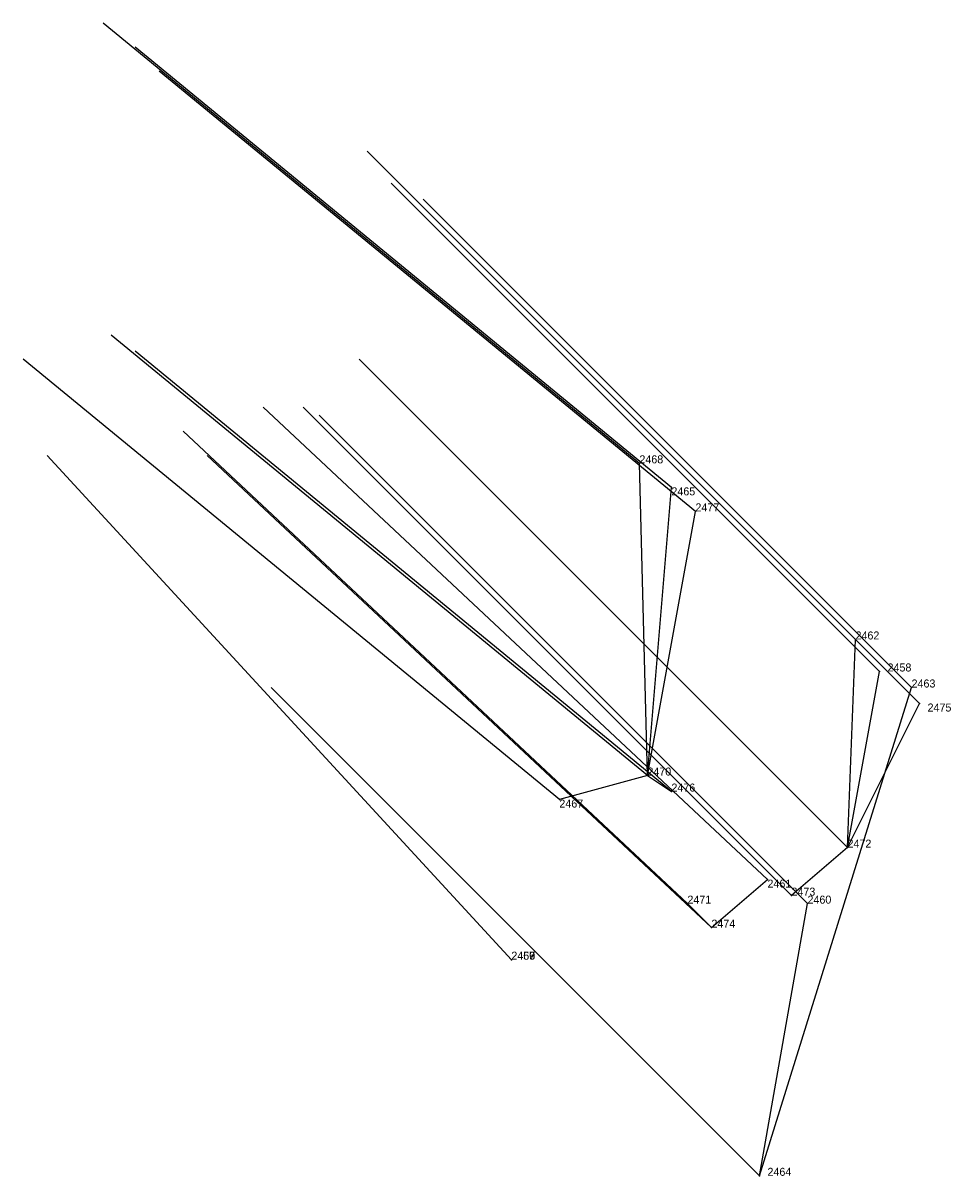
# Model space of a CAD drawing. Extents: x -747426.44 to -747424.45, y -964659.9 to -964657.28.
# Drawn here: x -747426.351 to -747426.2351, y -964659.896 to -964659.752 of the extents above; entities that cross this region are included whole.
import ezdxf

# ---------------------------------------------------------------- set-up
doc = ezdxf.new("R2010")
doc.units = 0
for name, color, linetype in [('Facilities', 3, 'CONTINUOUS'), ('Facilities_lines', 3, 'CONTINUOUS'), ('Normals', 1, 'CONTINUOUS'), ('Source_points', 5, 'CONTINUOUS'), ('Text', 3, 'CONTINUOUS')]:
    doc.layers.add(name, color=color, linetype=linetype)

msp = doc.modelspace()

# ---------------------------------------------------------------- linework, layer by layer
at = {"layer": 'Facilities', "color": 3}
for p in [(-747426.273, -964659.846, 137.921), (-747426.248, -964659.855, 138.042), (-747426.265, -964659.865, 137.933), (-747426.29, -964659.869, 137.734), (-747426.259, -964659.896, 137.887)]:
    msp.add_point(p, dxfattribs=at)
at = {"layer": 'Facilities_lines', "color": 3}
for p, q in [((-747426.273, -964659.846, 137.921), (-747426.274, -964659.807, 137.889)), ((-747426.273, -964659.846, 137.921), (-747426.27, -964659.81, 137.929)), ((-747426.273, -964659.846, 137.921), (-747426.267, -964659.813, 137.978)), ((-747426.248, -964659.855, 138.042), (-747426.247, -964659.829, 138.011)), ((-747426.248, -964659.855, 138.042), (-747426.244, -964659.833, 138.051)), ((-747426.259, -964659.896, 137.887), (-747426.24, -964659.835, 137.854)), ((-747426.248, -964659.855, 138.042), (-747426.239, -964659.837, 138.081)), ((-747426.273, -964659.846, 137.921), (-747426.284, -964659.849, 137.891)), ((-747426.273, -964659.846, 137.921), (-747426.27, -964659.848, 137.971)), ((-747426.248, -964659.855, 138.042), (-747426.255, -964659.861, 137.973)), ((-747426.265, -964659.865, 137.933), (-747426.258, -964659.859, 138.002)), ((-747426.265, -964659.865, 137.933), (-747426.268, -964659.862, 137.883)), ((-747426.259, -964659.896, 137.887), (-747426.253, -964659.862, 137.865)), ((-747426.29, -964659.869, 137.734), (-747426.29, -964659.869, 137.734)), ((-747426.29, -964659.869, 137.734), (-747426.29, -964659.869, 137.734)), ((-747426.29, -964659.869, 137.734), (-747426.29, -964659.869, 137.734))]:
    msp.add_line(p, q, dxfattribs=at)
at = {"layer": 'Normals', "color": 1}
for p, q in [((-747426.274, -964659.807, 137.889), (-747426.341, -964659.752, 137.939)), ((-747426.27, -964659.81, 137.929), (-747426.337, -964659.755, 137.979)), ((-747426.267, -964659.813, 137.978), (-747426.334, -964659.758, 138.028)), ((-747426.247, -964659.829, 138.011), (-747426.308, -964659.768, 138.062)), ((-747426.244, -964659.833, 138.051), (-747426.305, -964659.772, 138.102)), ((-747426.24, -964659.835, 137.854), (-747426.301, -964659.774, 137.905)), ((-747426.239, -964659.837, 138.081), (-747426.3, -964659.776, 138.132)), ((-747426.273, -964659.846, 137.921), (-747426.34, -964659.791, 137.971)), ((-747426.27, -964659.848, 137.971), (-747426.337, -964659.793, 138.021)), ((-747426.284, -964659.849, 137.891), (-747426.351, -964659.794, 137.941)), ((-747426.248, -964659.855, 138.042), (-747426.309, -964659.794, 138.093)), ((-747426.258, -964659.859, 138.002), (-747426.321, -964659.8, 138.053)), ((-747426.255, -964659.861, 137.973), (-747426.316, -964659.8, 138.024)), ((-747426.253, -964659.862, 137.865), (-747426.314, -964659.801, 137.916)), ((-747426.268, -964659.862, 137.883), (-747426.331, -964659.803, 137.934)), ((-747426.29, -964659.869, 137.734), (-747426.348, -964659.806, 137.786)), ((-747426.29, -964659.869, 137.734), (-747426.348, -964659.806, 137.786)), ((-747426.29, -964659.869, 137.734), (-747426.348, -964659.806, 137.786)), ((-747426.29, -964659.869, 137.734), (-747426.348, -964659.806, 137.786)), ((-747426.265, -964659.865, 137.933), (-747426.328, -964659.806, 137.984)), ((-747426.259, -964659.896, 137.887), (-747426.32, -964659.835, 137.938))]:
    msp.add_line(p, q, dxfattribs=at)
at = {"layer": 'Source_points', "color": 5}
for p in [(-747426.274, -964659.807, 137.889), (-747426.27, -964659.81, 137.929), (-747426.267, -964659.813, 137.978), (-747426.247, -964659.829, 138.011), (-747426.244, -964659.833, 138.051), (-747426.24, -964659.835, 137.854), (-747426.239, -964659.837, 138.081), (-747426.27, -964659.848, 137.971), (-747426.284, -964659.849, 137.891), (-747426.258, -964659.859, 138.002), (-747426.255, -964659.861, 137.973), (-747426.268, -964659.862, 137.883), (-747426.253, -964659.862, 137.865), (-747426.29, -964659.869, 137.734), (-747426.29, -964659.869, 137.734), (-747426.29, -964659.869, 137.734)]:
    msp.add_point(p, dxfattribs=at)

# ---------------------------------------------------------------- texts
at = {"layer": 'Text', "color": 3}
for s, p in [('2468', (-747426.274, -964659.807, 137.889)), ('2465', (-747426.27, -964659.811, 137.929)), ('2477', (-747426.267, -964659.813, 137.978)), ('2462', (-747426.247, -964659.829, 138.011)), ('2458', (-747426.243, -964659.833, 138.051)), ('2463', (-747426.24, -964659.835, 137.854)), ('2475', (-747426.238, -964659.838, 138.081)), ('2470', (-747426.273, -964659.846, 137.921)), ('2476', (-747426.27, -964659.848, 137.971)), ('2467', (-747426.284, -964659.85, 137.891)), ('2472', (-747426.248, -964659.855, 138.042)), ('2461', (-747426.258, -964659.86, 138.002)), ('2473', (-747426.255, -964659.861, 137.973)), ('2471', (-747426.268, -964659.862, 137.883)), ('2460', (-747426.253, -964659.862, 137.865)), ('2474', (-747426.265, -964659.865, 137.933)), ('2469', (-747426.29, -964659.869, 137.734)), ('2457', (-747426.29, -964659.869, 137.734)), ('2459', (-747426.29, -964659.869, 137.734)), ('2466', (-747426.29, -964659.869, 137.734)), ('2464', (-747426.258, -964659.896, 137.887))]:
    msp.add_text(s, height=0.001, dxfattribs=at).set_placement(p)

doc.saveas('drawing.dxf')
